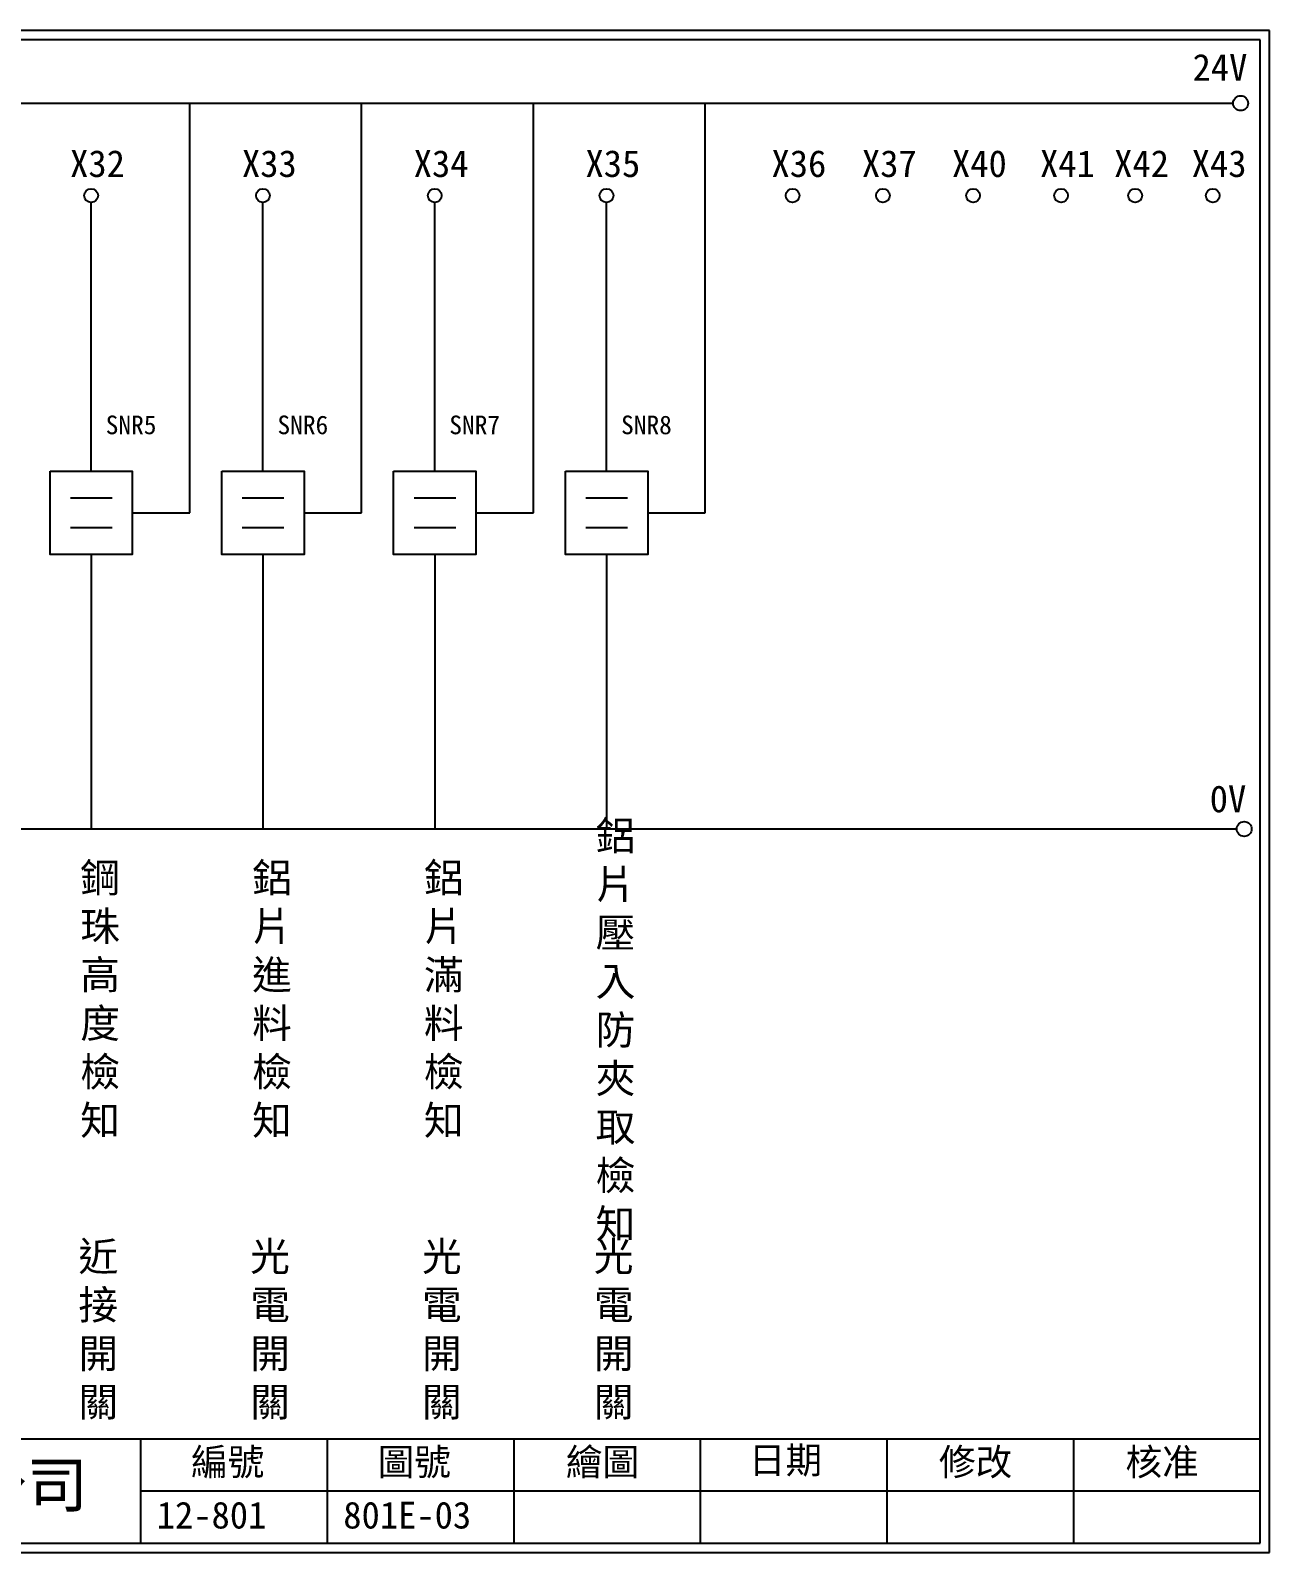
# Model space of a CAD drawing. Extents: x 325 to 612, y 3 to 207.
# Drawn here: x 446.3 to 612.3, y 3 to 207 of the extents above; entities that cross this region are included whole.
import ezdxf

# ---------------------------------------------------------------- set-up
doc = ezdxf.new("R2010")
doc.units = 0
doc.layers.get('0').update_dxf_attribs({"linetype": 'CONTINUOUS'})
doc.layers.add('圖框層', color=7, linetype='CONTINUOUS')
doc.layers.add('標尺寸層', color=3, linetype='CONTINUOUS')
doc.styles.add('CNS', font='romanc.shx', dxfattribs={"bigfont": 'chineset.shx'})
doc.styles.add('STSL', font='KAIU.TTF')

msp = doc.modelspace()

# ---------------------------------------------------------------- linework, layer by layer
for p, q in [((467.62, 142.31), (467.62, 197.22)), ((490.64, 142.31), (490.64, 197.22)), ((513.66, 142.31), (513.66, 197.22)), ((536.69, 142.31), (536.69, 197.22)), ((454.39, 147.89), (454.39, 183.91)), ((477.41, 147.89), (477.41, 183.91)), ((500.44, 147.89), (500.44, 183.91)), ((523.46, 147.89), (523.46, 183.91)), ((459.9, 142.31), (467.62, 142.31)), ((482.93, 142.31), (490.64, 142.31)), ((505.95, 142.31), (513.66, 142.31)), ((528.98, 142.31), (536.69, 142.31)), ((454.39, 136.73), (454.39, 99.96)), ((477.41, 136.73), (477.41, 99.96)), ((500.44, 136.73), (500.44, 99.96)), ((523.46, 136.73), (523.46, 99.96))]:
    msp.add_line(p, q)
for points in [[(448.88, 147.89), (459.9, 147.89), (459.9, 136.73), (448.88, 136.73)], [(471.9, 147.89), (482.93, 147.89), (482.93, 136.73), (471.9, 136.73)], [(494.92, 147.89), (505.95, 147.89), (505.95, 136.73), (494.92, 136.73)], [(517.95, 147.89), (528.98, 147.89), (528.98, 136.73), (517.95, 136.73)]]:
    msp.add_lwpolyline(points, close=True)
for centre in [(608.44, 197.22), (608.92, 99.96)]:
    msp.add_circle(centre, 1)
at = {"layer": '圖框層', "color": 7}
for p, q in [((612.32, 206.97), (325.32, 206.97)), ((612.32, 3), (612.32, 206.97)), ((611.07, 205.72), (326.57, 205.72)), ((611.07, 4.25), (611.07, 205.72)), ((326.57, 18.25), (611.07, 18.25)), ((461.07, 4.25), (461.07, 18.25)), ((486.07, 4.25), (486.07, 18.25)), ((511.07, 4.25), (511.07, 18.25)), ((536.07, 4.25), (536.07, 18.25)), ((561.07, 4.25), (561.07, 18.25)), ((586.07, 4.25), (586.07, 18.25)), ((461.07, 11.25), (611.07, 11.25)), ((326.57, 4.25), (611.07, 4.25)), ((325.32, 3), (612.32, 3))]:
    msp.add_line(p, q, dxfattribs=at)
at = {"layer": '標尺寸層', "color": 7}
for p, q in [((329.84, 197.22), (607.44, 197.22)), ((451.63, 144.34), (457.2, 144.34)), ((474.65, 144.34), (480.22, 144.34)), ((497.68, 144.34), (503.25, 144.34)), ((520.7, 144.34), (526.27, 144.34)), ((451.63, 140.37), (457.2, 140.37)), ((474.65, 140.37), (480.22, 140.37)), ((497.68, 140.37), (503.25, 140.37)), ((520.7, 140.37), (526.27, 140.37)), ((330.05, 99.96), (607.92, 99.96))]:
    msp.add_line(p, q, dxfattribs=at)
for centre in [(454.39, 184.83), (477.41, 184.83), (500.44, 184.83), (523.46, 184.83), (548.39, 184.83), (560.51, 184.83), (572.58, 184.83), (584.38, 184.83), (594.31, 184.83), (604.71, 184.83)]:
    msp.add_circle(centre, 0.92, dxfattribs=at)

# ---------------------------------------------------------------- texts
at = {"layer": '圖框層', "color": 4, "style": 'STSL'}
for s, height, p in [('24V', 3.6, (602, 200.22)), ('X32', 3.6, (451.57, 187.33)), ('X33', 3.6, (474.6, 187.33)), ('X34', 3.6, (497.62, 187.33)), ('X35', 3.6, (520.64, 187.33)), ('X36', 3.6, (545.57, 187.33)), ('X37', 3.6, (557.69, 187.33)), ('X40', 3.6, (569.76, 187.33)), ('X41', 3.6, (581.56, 187.33)), ('X42', 3.6, (591.49, 187.33)), ('X43', 3.6, (601.89, 187.33)), ('SNR5', 2.5, (456.34, 152.86)), ('SNR6', 2.5, (479.36, 152.86)), ('SNR7', 2.5, (502.39, 152.86)), ('SNR8', 2.5, (525.41, 152.86)), ('0V', 3.6, (604.3, 102.2)), ('編號', 3.6, (467.78, 13.34)), ('圖號', 3.6, (492.78, 13.34)), ('繪圖', 3.6, (518.01, 13.34)), ('日期', 3.6, (542.54, 13.59)), ('修改', 3.6, (568.01, 13.34)), ('核准', 3.6, (593.01, 13.34)), ('泓陞自動化科技有限公司', 6, (363.92, 9.08)), ('12-801', 3.6, (463.18, 6.22)), ('801E-03', 3.6, (488.18, 6.22))]:
    msp.add_text(s, height=height, dxfattribs=at).set_placement(p)
at = {"layer": '標尺寸層', "color": 7, "char_height": 3.9, "width": 4.9608, "attachment_point": 5, "style": 'CNS'}
for s, insert in [('{\\fDFKai-SB|b0|i0|c136|p65;鋁片壓入防夾取檢知}', (524.66, 72.84)), ('{\\fDFKai-SB|b0|i0|c136|p65;鋼珠高度檢知}', (455.59, 76.97)), ('{\\fDFKai-SB|b0|i0|c136|p65;鋁片進料檢知}', (478.62, 76.97)), ('{\\fDFKai-SB|b0|i0|c136|p65;鋁片滿料檢知}', (501.64, 76.97)), ('{\\fDFKai-SB|b0|i0|c136|p65;近接開關}', (455.35, 32.72)), ('{\\fDFKai-SB|b0|i0|c136|p65;光電開關}', (478.37, 32.72)), ('{\\fDFKai-SB|b0|i0|c136|p65;光電開關}', (501.39, 32.72)), ('{\\fDFKai-SB|b0|i0|c136|p65;光電開關}', (524.42, 32.72))]:
    msp.add_mtext(s, dxfattribs=dict(at, insert=insert))

doc.saveas('drawing.dxf')
